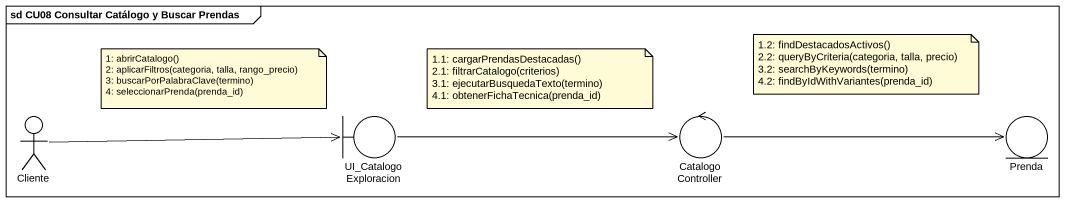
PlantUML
@startuml
mainframe sd CU08 Consultar Catálogo y Buscar Prendas
actor Cliente
boundary UI_CatalogoExploracion
control CatalogoController
entity Prenda
Cliente -right-> UI_CatalogoExploracion
UI_CatalogoExploracion -right-> CatalogoController
CatalogoController -right-> Prenda
note as N1
  1.2: findDestacadosActivos()
  2.2: queryByCriteria(categoria, talla, precio)
  3.2: searchByKeywords(termino)
  4.2: findByIdWithVariantes(prenda_id)
end note
note as N2
  1: abrirCatalogo()
  2: aplicarFiltros(categoria, talla, rango_precio)
  3: buscarPorPalabraClave(termino)
  4: seleccionarPrenda(prenda_id)
end note
note as N3
  1.1: cargarPrendasDestacadas()
  2.1: filtrarCatalogo(criterios)
  3.1: ejecutarBusquedaTexto(termino)
  4.1: obtenerFichaTecnica(prenda_id)
end note
@enduml
